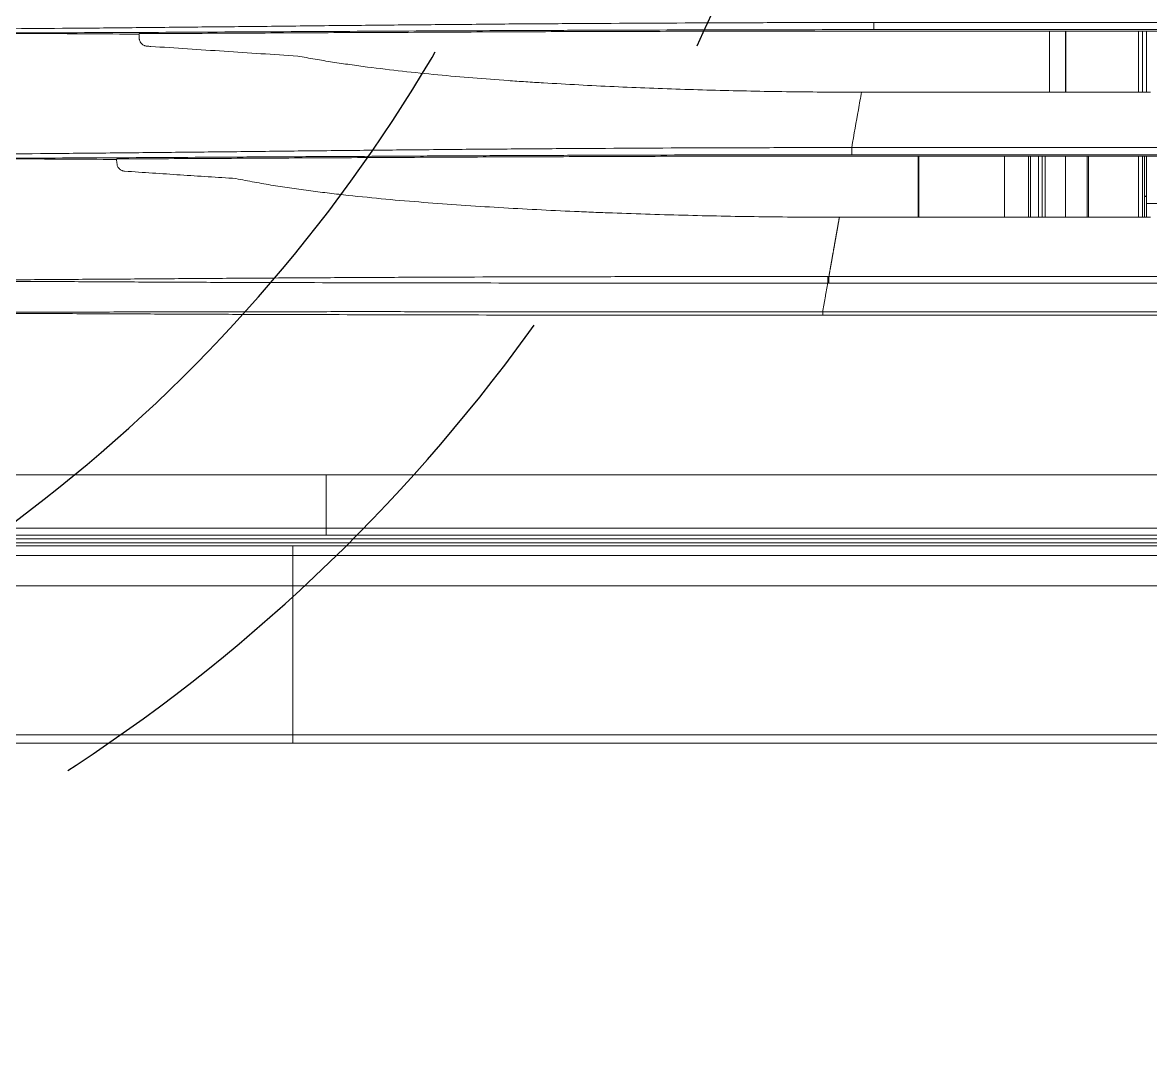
# Model space of a CAD drawing. Header units: inches. Extents: x 3778 to 56227, y -16914 to 35091.
# Drawn here: x 42098.9 to 42238.1, y -13116.6 to -12990 of the extents above; entities that cross this region are included whole.
import ezdxf

# ---------------------------------------------------------------- set-up
doc = ezdxf.new("R2010")
doc.units = ezdxf.units.IN
doc.header["$LTSCALE"] = 100
doc.header["$MEASUREMENT"] = 0
doc.linetypes.add('DH-HID2', pattern=[1.2, 0.8, -0.4])
doc.layers.add('2-con', color=2, linetype='Continuous')
doc.layers.add('FU-FURM', color=251, linetype='DH-HID2')
doc.layers.add('mark-B', color=2, linetype='Continuous', lineweight=20)

# ---------------------------------------------------------------- blocks, each defined once
blk = doc.blocks.new('cjscjdeh')
at = {"layer": 'FU-FURM', "color": 8}
for centre, radius, end in [((149824.96, 67948.11), 194.25, 358.6435), ((149831.27, 67940.8), 213.6, 358.6433)]:
    blk.add_arc(centre, radius, 270.767, end, dxfattribs=at)
blk = doc.blocks.new('무풍1WAY 대형')
at = {"layer": 'mark-B'}
for p, q in [((0, -24.74), (620.28, -24.74)), ((620.26, -25.23), (0, -25.23)), ((-486.45, -52.82), (486.43, -52.82)), ((486.43, -53.25), (-486.45, -53.25)), ((-485.68, -56.78), (485.66, -56.78)), ((485.66, -57.61), (-485.68, -57.61)), ((484.37, -64.92), (445.98, -64.92)), ((446.71, -64.92), (446.71, -72.48)), ((446.95, -72.48), (446.95, -64.92)), ((447.45, -64.92), (447.45, -72.48)), ((453.64, -64.92), (453.64, -72.48)), ((453.8, -64.92), (453.8, -72.48)), ((456.47, -72.48), (456.47, -64.92)), ((458.98, -64.92), (458.98, -72.48)), ((459.35, -72.48), (459.35, -64.92)), ((459.8, -72.48), (459.8, -64.92)), ((460.8, -72.48), (460.8, -64.92)), ((461.03, -72.48), (461.03, -64.92)), ((464.01, -64.92), (464.01, -72.48)), ((474.55, -64.92), (474.55, -72.48)), ((474.64, -64.92), (474.64, -72.48)), ((446.48, -66.61), (444.53, -66.61)), ((446.48, -72.48), (446.48, -66.61)), ((446.48, -67.49), (446.71, -67.49)), ((446.48, -67.54), (446.71, -67.54)), ((-482.87, -72.64), (482.85, -72.64)), ((482.85, -73.52), (-482.87, -73.52)), ((483.03, -72.48), (298.98, -72.48)), ((481.64, -80.36), (445.98, -80.36)), ((446.48, -87.91), (446.48, -80.36)), ((446.95, -87.91), (446.95, -80.36)), ((447.45, -80.36), (447.45, -87.91)), ((456.43, -80.36), (456.43, -87.92)), ((456.46, -87.91), (456.46, -80.36)), ((458.45, -80.36), (458.45, -87.92)), ((-480.14, -88.08), (480.12, -88.08)), ((480.12, -88.96), (-480.14, -88.96)), ((480.3, -87.91), (298.98, -87.91))]:
    blk.add_line(p, q, dxfattribs=at)
for points, knots in [([(0, 0), (45.98, 0), (91.97, 0), (183.94, 0), (321.89, 0), (459.85, 0), (551.82, 0)], [0, 0, 0, 0, 0.25, 0.25, 0.5, 1, 1, 1, 1]), ([(0, -0.02), (45.98, -0.02), (91.97, -0.02), (183.94, -0.02), (229.92, -0.02), (321.89, -0.02), (367.88, -0.02), (459.85, -0.02), (505.83, -0.02), (551.82, -0.02)], [0, 0, 0, 0, 0.25, 0.25, 0.5, 0.5, 0.75, 0.75, 1, 1, 1, 1]), ([(551.82, -1.05), (505.83, -1.05), (459.85, -1.04), (367.88, -1.04), (321.89, -1.04), (229.92, -1.04), (183.94, -1.04), (91.97, -1.04), (45.98, -1.05), (0, -1.05)], [0, 0, 0, 0, 0.25, 0.25, 0.5, 0.5, 0.75, 0.75, 1, 1, 1, 1]), ([(551.82, -0.02), (551.82, -0.02), (551.82, -0.05), (551.82, -0.14), (551.82, -0.21), (551.82, -0.39), (551.82, -0.5), (551.82, -0.75), (551.82, -0.89), (551.82, -1.05)], [0, 0, 0, 0, 0.25, 0.25, 0.5, 0.5, 0.75, 0.75, 1, 1, 1, 1]), ([(551.82, -0.02), (565.66, -0.02), (579.5, -0.02), (600.26, -0.02), (610.64, -0.02), (621.02, -0.02), (626.21, -0.02), (627.94, -0.02), (631.4, -0.02), (633.13, -0.02), (634.86, -0.02)], [0, 0, 0, 0, 0.5, 0.5, 0.75, 0.875, 0.875, 0.9375, 0.9375, 1, 1, 1, 1]), ([(634.86, -1.06), (633.13, -1.06), (631.4, -1.06), (627.94, -1.06), (626.21, -1.06), (621.02, -1.05), (610.64, -1.05), (600.26, -1.05), (579.5, -1.05), (565.66, -1.05), (551.82, -1.05)], [0, 0, 0, 0, 0.0625, 0.0625, 0.125, 0.125, 0.25, 0.5, 0.5, 1, 1, 1, 1]), ([(551.82, -19.43), (551.82, -19.37), (551.82, -19.25), (551.82, -19.06), (551.82, -18.88), (551.82, -18.69), (551.82, -18.51), (551.82, -18.32), (551.82, -18.13), (551.82, -17.94), (551.82, -17.75), (551.82, -17.56), (551.82, -17.37), (551.82, -17.17), (551.82, -16.98), (551.82, -16.78), (551.82, -16.58), (551.82, -16.38), (551.82, -16.18), (551.82, -15.98), (551.82, -15.78), (551.82, -15.58), (551.82, -15.37), (551.82, -15.17), (551.82, -14.96), (551.82, -14.75), (551.82, -14.54), (551.82, -14.33), (551.82, -14.12), (551.82, -13.91), (551.82, -13.7), (551.82, -13.48), (551.82, -13.27), (551.82, -13.05), (551.82, -12.84), (551.82, -12.62), (551.82, -12.4), (551.82, -12.18), (551.82, -11.96), (551.82, -11.74), (551.82, -11.52), (551.82, -11.29), (551.82, -11.07), (551.82, -10.84), (551.82, -10.62), (551.82, -10.39), (551.82, -10.16), (551.82, -9.92), (551.82, -9.66), (551.82, -9.38), (551.82, -9.11), (551.82, -8.84), (551.82, -8.57), (551.82, -8.31), (551.82, -8.05), (551.82, -7.79), (551.82, -7.54), (551.82, -7.29), (551.82, -7.04), (551.82, -6.79), (551.82, -6.55), (551.82, -6.31), (551.82, -6.07), (551.82, -5.84), (551.82, -5.61), (551.82, -5.38), (551.82, -5.15), (551.82, -4.93), (551.82, -4.71), (551.82, -4.49), (551.82, -4.28), (551.82, -4.06), (551.82, -3.86), (551.82, -3.65), (551.82, -3.45), (551.82, -3.25), (551.82, -3.05), (551.82, -2.85), (551.82, -2.66), (551.82, -2.47), (551.82, -2.28), (551.82, -2.1), (551.82, -1.92), (551.82, -1.74), (551.82, -1.56), (551.82, -1.39), (551.82, -1.22), (551.82, -1.11), (551.82, -1.05)], [0, 0, 0, 0, 0.009448, 0.018959, 0.028535, 0.038174, 0.047877, 0.057643, 0.067473, 0.077367, 0.087325, 0.097346, 0.107431, 0.117579, 0.127792, 0.138067, 0.148407, 0.15881, 0.169276, 0.179806, 0.1904, 0.201057, 0.211777, 0.222561, 0.233409, 0.244319, 0.255294, 0.266331, 0.277433, 0.288597, 0.299825, 0.311116, 0.32247, 0.333888, 0.345369, 0.356912, 0.368519, 0.380189, 0.391921, 0.403717, 0.415575, 0.427496, 0.43948, 0.451527, 0.463636, 0.475808, 0.488043, 0.50034, 0.51528, 0.530094, 0.544782, 0.559343, 0.573779, 0.588089, 0.602272, 0.61633, 0.630261, 0.644067, 0.657747, 0.671301, 0.684729, 0.698031, 0.711208, 0.72426, 0.737186, 0.749986, 0.762662, 0.775211, 0.787636, 0.799935, 0.81211, 0.824159, 0.836084, 0.847884, 0.859559, 0.871109, 0.882535, 0.893835, 0.905012, 0.916064, 0.926991, 0.937794, 0.948472, 0.959026, 0.969456, 0.979762, 0.989943, 1, 1, 1, 1]), ([(551.82, -19.43), (528.82, -19.43), (505.83, -19.43), (459.85, -19.43), (436.86, -19.43), (367.88, -19.43), (321.89, -19.43), (183.94, -19.43), (91.97, -19.43), (0, -19.43)], [0, 0, 0, 0, 0.125, 0.125, 0.25, 0.25, 0.5, 0.5, 1, 1, 1, 1]), ([(0, -23.18), (91.97, -23.18), (183.94, -23.18), (321.89, -23.18), (367.88, -23.18), (436.86, -23.18), (459.85, -23.18), (505.83, -23.18), (528.82, -23.18), (551.82, -23.18)], [0, 0, 0, 0, 0.5, 0.5, 0.75, 0.75, 0.875, 0.875, 1, 1, 1, 1]), ([(551.82, -23.18), (551.82, -23.25), (551.82, -23.32), (551.82, -23.47), (551.82, -23.54), (551.82, -23.68), (551.82, -23.75), (551.82, -23.88), (551.82, -23.94), (551.82, -24.05), (551.82, -24.11), (551.82, -24.2), (551.82, -24.24), (551.82, -24.3), (551.82, -24.33), (551.82, -24.36), (551.82, -24.37), (551.82, -24.38)], [0, 0, 0, 0, 0.125, 0.125, 0.25, 0.25, 0.375, 0.375, 0.5, 0.5, 0.625, 0.625, 0.75, 0.75, 0.875, 0.875, 1, 1, 1, 1]), ([(551.82, -24.38), (528.82, -24.38), (505.83, -24.38), (459.85, -24.38), (436.86, -24.38), (367.88, -24.38), (321.89, -24.38), (183.94, -24.38), (91.97, -24.38), (0, -24.38)], [0, 0, 0, 0, 0.125, 0.125, 0.25, 0.25, 0.5, 0.5, 1, 1, 1, 1]), ([(547.71, -25.68), (547.71, -25.67), (547.71, -25.67), (547.71, -25.69), (547.71, -25.7), (547.71, -25.73), (547.71, -25.75), (547.71, -25.81), (547.71, -25.85), (547.71, -25.93), (547.71, -25.97), (547.71, -26.06), (547.71, -26.12), (547.71, -26.23), (547.71, -26.29), (547.71, -26.41), (547.71, -26.47), (547.71, -26.53)], [0, 0, 0, 0, 0.125, 0.125, 0.25, 0.25, 0.375, 0.375, 0.5, 0.5, 0.625, 0.625, 0.75, 0.75, 0.875, 0.875, 1, 1, 1, 1]), ([(547.71, -25.68), (553.44, -25.68), (559.17, -25.68), (570.64, -25.68), (576.37, -25.68), (587.84, -25.68), (593.57, -25.68), (600.74, -25.68), (602.17, -25.68), (605.04, -25.68), (606.47, -25.68), (608.62, -25.68), (609.34, -25.68), (610.77, -25.68), (611.49, -25.68), (612.92, -25.68), (613.64, -25.68), (614.72, -25.68), (615.07, -25.68), (615.61, -25.68), (615.79, -25.68), (616.15, -25.68), (616.33, -25.68), (616.51, -25.68)], [0, 0, 0, 0, 0.25, 0.25, 0.5, 0.5, 0.75, 0.75, 0.8125, 0.8125, 0.875, 0.875, 0.90625, 0.90625, 0.9375, 0.9375, 0.96875, 0.96875, 0.984375, 0.984375, 0.992187, 0.992187, 1, 1, 1, 1]), ([(547.71, -26.53), (502.06, -26.53), (456.42, -26.53), (365.14, -26.53), (319.49, -26.53), (228.21, -26.53), (182.56, -26.53), (91.28, -26.53), (45.63, -26.53), (-45.65, -26.53), (-91.3, -26.53), (-182.58, -26.53), (-273.87, -26.53), (-410.8, -26.53), (-502.08, -26.53), (-547.73, -26.53)], [0, 0, 0, 0, 0.125, 0.125, 0.25, 0.25, 0.375, 0.375, 0.5, 0.5, 0.625, 0.625, 0.75, 0.875, 1, 1, 1, 1]), ([(616.51, -26.53), (616.33, -26.53), (616.15, -26.53), (615.79, -26.53), (615.61, -26.53), (615.07, -26.53), (614.72, -26.53), (613.64, -26.53), (612.92, -26.53), (611.49, -26.53), (610.77, -26.53), (609.34, -26.53), (608.62, -26.53), (606.47, -26.53), (605.04, -26.53), (602.17, -26.53), (595.01, -26.53), (587.84, -26.53), (576.37, -26.53), (570.64, -26.53), (559.17, -26.53), (553.44, -26.53), (547.71, -26.53)], [0, 0, 0, 0, 0.007812, 0.007812, 0.015625, 0.015625, 0.03125, 0.03125, 0.0625, 0.0625, 0.09375, 0.09375, 0.125, 0.125, 0.1875, 0.1875, 0.25, 0.5, 0.5, 0.75, 0.75, 1, 1, 1, 1]), ([(547.71, -33.13), (547.71, -31.86), (547.71, -29.66), (547.71, -27.47), (547.71, -26.53)], [0, 0, 0, 0, 0.572435, 1, 1, 1, 1]), ([(351.53, -33.13), (371.28, -33.13), (436.67, -33.13), (502.06, -33.13), (547.71, -33.13)], [0, 0, 0, 0, 0.30203, 1, 1, 1, 1]), ([(547.71, -33.13), (548.77, -33.13), (570.85, -33.13), (592.93, -33.13), (613.94, -33.13)], [0, 0, 0, 0, 0.04809, 1, 1, 1, 1]), ([(486.43, -53.25), (486.43, -53.23), (486.43, -53.21), (486.43, -53.15), (486.43, -53.11), (486.43, -53.04), (486.43, -53), (486.43, -52.91), (486.43, -52.86), (486.43, -52.82)], [0, 0, 0, 0, 0.25, 0.25, 0.5, 0.5, 0.75, 0.75, 1, 1, 1, 1]), ([(486.43, -52.82), (491.83, -52.82), (497.22, -52.82), (508.01, -52.83), (513.4, -52.83), (524.19, -52.85), (529.59, -52.86), (540.38, -52.88), (545.77, -52.9), (553.86, -52.92), (556.56, -52.93), (561.96, -52.95), (567.35, -52.97), (572.74, -53), (578.14, -53.02), (580.84, -53.03), (588.93, -53.07), (594.32, -53.09), (602.41, -53.11), (605.11, -53.11), (610.51, -53.12), (613.2, -53.12), (615.9, -53.12)], [0, 0, 0, 0, 0.125, 0.125, 0.25, 0.25, 0.375, 0.375, 0.5, 0.5, 0.5625, 0.5625, 0.625, 0.6875, 0.6875, 0.75, 0.75, 0.875, 0.875, 0.9375, 0.9375, 1, 1, 1, 1]), ([(615.9, -53.12), (613.2, -53.12), (610.51, -53.13), (605.11, -53.13), (602.41, -53.14), (597.02, -53.15), (594.32, -53.16), (588.93, -53.18), (586.23, -53.19), (580.84, -53.21), (578.14, -53.22), (572.74, -53.23), (570.05, -53.24), (564.65, -53.25), (561.96, -53.25), (556.56, -53.26), (553.86, -53.26), (548.47, -53.27), (545.77, -53.27), (540.38, -53.27), (537.68, -53.27), (529.59, -53.26), (524.19, -53.26), (513.4, -53.26), (508.01, -53.26), (497.22, -53.25), (491.83, -53.25), (486.43, -53.25)], [0, 0, 0, 0, 0.0625, 0.0625, 0.125, 0.125, 0.1875, 0.1875, 0.25, 0.25, 0.3125, 0.3125, 0.375, 0.375, 0.4375, 0.4375, 0.5, 0.5, 0.5625, 0.5625, 0.625, 0.625, 0.75, 0.75, 0.875, 0.875, 1, 1, 1, 1]), ([(485.66, -57.61), (485.66, -57.59), (485.66, -57.56), (485.66, -57.49), (485.66, -57.45), (485.66, -57.37), (485.66, -57.33), (485.66, -57.25), (485.66, -57.21), (485.66, -57.13), (485.66, -57.09), (485.66, -57.01), (485.66, -56.97), (485.66, -56.91), (485.66, -56.88), (485.66, -56.82), (485.66, -56.8), (485.66, -56.78)], [0, 0, 0, 0, 0.125, 0.125, 0.25, 0.25, 0.375, 0.375, 0.5, 0.5, 0.625, 0.625, 0.75, 0.75, 0.875, 0.875, 1, 1, 1, 1]), ([(485.81, -56.78), (485.89, -56.78), (485.97, -56.78), (486.14, -56.78), (486.39, -56.78), (486.96, -56.78), (488.12, -56.78), (490.43, -56.78), (492.42, -56.78), (496.38, -56.79), (499.02, -56.79), (502.99, -56.79), (504.31, -56.79), (506.95, -56.79), (508.27, -56.79), (512.23, -56.79), (514.87, -56.8), (522.78, -56.8), (528.05, -56.81), (538.59, -56.82), (543.86, -56.83), (551.76, -56.86), (554.39, -56.86), (559.65, -56.88), (562.29, -56.89), (567.56, -56.91), (570.19, -56.93), (575.46, -56.95), (578.1, -56.97), (583.37, -57), (586.01, -57.01), (589.96, -57.03), (591.28, -57.04), (593.92, -57.05), (595.24, -57.06), (597.89, -57.07), (599.21, -57.08), (601.85, -57.08), (603.17, -57.09), (605.81, -57.1), (607.13, -57.1), (609.78, -57.1), (611.1, -57.11), (612.42, -57.11)], [0, 0, 0, 0, 0.001953, 0.001953, 0.003906, 0.007813, 0.015625, 0.03125, 0.0625, 0.0625, 0.125, 0.125, 0.15625, 0.15625, 0.1875, 0.1875, 0.25, 0.25, 0.375, 0.375, 0.5, 0.5, 0.5625, 0.5625, 0.625, 0.625, 0.6875, 0.6875, 0.75, 0.75, 0.8125, 0.8125, 0.84375, 0.84375, 0.875, 0.875, 0.90625, 0.90625, 0.9375, 0.9375, 0.96875, 0.96875, 1, 1, 1, 1]), ([(485.81, -57.61), (485.81, -57.59), (485.81, -57.56), (485.81, -57.49), (485.81, -57.45), (485.81, -57.37), (485.81, -57.33), (485.81, -57.25), (485.81, -57.21), (485.81, -57.13), (485.81, -57.09), (485.81, -57.01), (485.81, -56.97), (485.81, -56.91), (485.81, -56.88), (485.81, -56.82), (485.81, -56.8), (485.81, -56.78)], [0, 0, 0, 0, 0.125, 0.125, 0.25, 0.25, 0.375, 0.375, 0.5, 0.5, 0.625, 0.625, 0.75, 0.75, 0.875, 0.875, 1, 1, 1, 1]), ([(484.37, -64.92), (484.37, -64.9), (484.38, -64.84), (484.39, -64.77), (484.41, -64.69), (484.42, -64.61), (484.44, -64.53), (484.45, -64.45), (484.46, -64.38), (484.48, -64.3), (484.49, -64.22), (484.51, -64.14), (484.52, -64.06), (484.53, -63.98), (484.55, -63.9), (484.56, -63.82), (484.58, -63.74), (484.59, -63.66), (484.61, -63.58), (484.62, -63.5), (484.63, -63.42), (484.65, -63.34), (484.66, -63.25), (484.68, -63.17), (484.69, -63.09), (484.71, -63.01), (484.72, -62.93), (484.74, -62.84), (484.75, -62.76), (484.76, -62.68), (484.78, -62.6), (484.79, -62.51), (484.81, -62.43), (484.82, -62.34), (484.84, -62.26), (484.85, -62.18), (484.87, -62.09), (484.88, -62.01), (484.9, -61.92), (484.91, -61.84), (484.93, -61.75), (484.94, -61.67), (484.96, -61.58), (484.97, -61.5), (484.99, -61.41), (485, -61.32), (485.02, -61.24), (485.03, -61.15), (485.05, -61.06), (485.07, -60.98), (485.08, -60.89), (485.1, -60.8), (485.11, -60.72), (485.13, -60.63), (485.14, -60.54), (485.16, -60.45), (485.17, -60.36), (485.19, -60.27), (485.21, -60.19), (485.22, -60.1), (485.24, -60.01), (485.25, -59.92), (485.27, -59.83), (485.28, -59.74), (485.3, -59.65), (485.32, -59.56), (485.33, -59.47), (485.35, -59.38), (485.36, -59.29), (485.38, -59.19), (485.4, -59.1), (485.41, -59.01), (485.43, -58.92), (485.45, -58.83), (485.46, -58.74), (485.48, -58.64), (485.49, -58.55), (485.51, -58.46), (485.53, -58.37), (485.54, -58.27), (485.56, -58.18), (485.58, -58.09), (485.59, -57.99), (485.61, -57.9), (485.63, -57.8), (485.64, -57.71), (485.65, -57.65), (485.66, -57.61)], [0, 0, 0, 0, 0.011748, 0.023496, 0.035244, 0.04699, 0.058737, 0.070482, 0.082228, 0.093973, 0.105718, 0.117462, 0.129206, 0.14095, 0.152694, 0.164437, 0.17618, 0.187924, 0.199667, 0.21141, 0.223153, 0.234896, 0.24664, 0.258383, 0.270127, 0.28187, 0.293614, 0.305359, 0.317103, 0.328848, 0.340593, 0.352339, 0.364085, 0.375831, 0.387578, 0.399326, 0.411074, 0.422823, 0.434572, 0.446322, 0.458073, 0.469825, 0.481577, 0.49333, 0.505084, 0.516839, 0.528595, 0.540352, 0.55211, 0.563869, 0.575629, 0.58739, 0.599152, 0.610915, 0.62268, 0.634446, 0.646213, 0.657981, 0.669751, 0.681522, 0.693295, 0.705069, 0.716845, 0.728622, 0.740401, 0.752181, 0.763963, 0.775746, 0.787532, 0.799319, 0.811108, 0.822898, 0.834691, 0.846485, 0.858282, 0.87008, 0.88188, 0.893682, 0.905487, 0.917293, 0.929102, 0.940913, 0.952725, 0.964541, 0.976358, 0.988178, 1, 1, 1, 1]), ([(485.81, -57.61), (485.76, -57.61), (485.71, -57.61), (485.66, -57.61), (485.66, -57.61), (485.66, -57.61)], [0, 0, 0, 0, 0.999719, 0.999719, 1, 1, 1, 1]), ([(612.42, -57.11), (611.1, -57.11), (609.78, -57.11), (607.13, -57.12), (605.81, -57.12), (601.85, -57.13), (599.2, -57.14), (595.24, -57.16), (593.92, -57.16), (591.28, -57.18), (589.96, -57.18), (586, -57.21), (583.37, -57.22), (578.09, -57.26), (575.46, -57.28), (570.19, -57.31), (567.56, -57.33), (562.29, -57.37), (559.66, -57.39), (554.39, -57.42), (551.76, -57.44), (546.49, -57.47), (543.86, -57.48), (538.59, -57.51), (535.96, -57.52), (528.06, -57.55), (522.78, -57.57), (514.87, -57.58), (512.23, -57.59), (508.27, -57.6), (506.95, -57.6), (504.31, -57.6), (502.99, -57.6), (499.02, -57.61), (496.38, -57.61), (491.1, -57.61), (488.45, -57.61), (485.81, -57.61)], [0, 0, 0, 0, 0.03125, 0.03125, 0.0625, 0.0625, 0.125, 0.125, 0.15625, 0.15625, 0.1875, 0.1875, 0.25, 0.25, 0.3125, 0.3125, 0.375, 0.375, 0.4375, 0.4375, 0.5, 0.5, 0.5625, 0.5625, 0.625, 0.625, 0.75, 0.75, 0.8125, 0.8125, 0.84375, 0.84375, 0.875, 0.875, 0.9375, 0.9375, 1, 1, 1, 1]), ([(558.84, -69.7), (558.46, -69.62), (558.08, -69.54), (557.31, -69.4), (556.93, -69.32), (555.77, -69.12), (555.01, -68.98), (553.47, -68.73), (552.7, -68.62), (551.15, -68.39), (550.38, -68.28), (548.84, -68.08), (548.07, -67.98), (546.52, -67.8), (545.75, -67.71), (543.43, -67.46), (541.88, -67.3), (538.79, -67.01), (537.24, -66.88), (534.14, -66.64), (532.58, -66.52), (529.48, -66.31), (527.93, -66.21), (524.82, -66.03), (523.27, -65.94), (520.16, -65.78), (518.6, -65.71), (516.27, -65.61), (515.49, -65.57), (513.94, -65.51), (513.16, -65.48), (510.82, -65.39), (509.27, -65.34), (506.16, -65.24), (504.6, -65.2), (499.93, -65.08), (496.82, -65.02), (492.15, -64.96), (490.59, -64.95), (487.48, -64.93), (485.92, -64.92), (484.37, -64.92)], [0, 0, 0, 0, 0.015625, 0.015625, 0.03125, 0.03125, 0.0625, 0.0625, 0.09375, 0.09375, 0.125, 0.125, 0.15625, 0.15625, 0.1875, 0.1875, 0.25, 0.25, 0.3125, 0.3125, 0.375, 0.375, 0.4375, 0.4375, 0.5, 0.5, 0.5625, 0.5625, 0.59375, 0.59375, 0.625, 0.625, 0.6875, 0.6875, 0.75, 0.75, 0.875, 0.875, 0.9375, 0.9375, 1, 1, 1, 1]), ([(572.57, -70.61), (570.28, -70.46), (567.99, -70.3), (563.42, -70), (561.13, -69.85), (558.84, -69.7)], [0, 0, 0, 0, 0.5, 0.5, 1, 1, 1, 1]), ([(572.57, -70.61), (572.63, -70.61), (572.69, -70.62), (572.77, -70.64), (572.8, -70.65), (572.84, -70.66), (572.85, -70.67), (572.88, -70.68), (572.89, -70.68), (572.96, -70.71), (573.01, -70.74), (573.09, -70.79), (573.11, -70.8), (573.14, -70.83), (573.16, -70.84), (573.18, -70.86), (573.19, -70.87), (573.24, -70.92), (573.28, -70.96), (573.33, -71.03), (573.35, -71.05), (573.37, -71.09), (573.38, -71.1), (573.4, -71.13), (573.4, -71.14), (573.44, -71.2), (573.46, -71.26), (573.48, -71.34), (573.49, -71.36), (573.5, -71.42), (573.51, -71.45), (573.51, -71.48)], [0, 0, 0, 0, 0.125, 0.125, 0.1875, 0.1875, 0.21875, 0.21875, 0.25, 0.25, 0.375, 0.375, 0.4375, 0.4375, 0.46875, 0.46875, 0.5, 0.5, 0.625, 0.625, 0.6875, 0.6875, 0.71875, 0.71875, 0.75, 0.75, 0.875, 0.875, 0.9375, 0.9375, 1, 1, 1, 1]), ([(482.85, -72.64), (485.28, -72.64), (487.71, -72.64), (492.58, -72.64), (495.01, -72.63), (502.3, -72.62), (507.16, -72.6), (514.44, -72.58), (516.87, -72.57), (521.73, -72.55), (524.15, -72.54), (529.01, -72.52), (531.43, -72.5), (536.29, -72.48), (541.14, -72.45), (545.98, -72.42), (550.83, -72.4), (553.26, -72.38), (558.11, -72.36), (560.53, -72.34), (565.38, -72.31), (567.8, -72.3), (575.08, -72.26), (579.93, -72.24), (589.64, -72.2), (594.5, -72.18), (599.36, -72.17)], [0, 0, 0, 0, 0.0625, 0.0625, 0.125, 0.125, 0.25, 0.25, 0.3125, 0.3125, 0.375, 0.375, 0.4375, 0.4375, 0.5, 0.5625, 0.5625, 0.625, 0.625, 0.6875, 0.6875, 0.75, 0.75, 0.875, 0.875, 1, 1, 1, 1]), ([(573.51, -72.12), (569.74, -72.14), (565.97, -72.16), (558.44, -72.2), (554.68, -72.22), (547.14, -72.26), (543.38, -72.28), (537.73, -72.31), (535.84, -72.32), (532.08, -72.34), (530.19, -72.35), (524.54, -72.38), (520.77, -72.39), (513.23, -72.42), (509.46, -72.43), (501.91, -72.46), (498.14, -72.46), (492.48, -72.47), (490.59, -72.47), (486.81, -72.48), (484.92, -72.48), (483.03, -72.48)], [0, 0, 0, 0, 0.125, 0.125, 0.25, 0.25, 0.375, 0.375, 0.4375, 0.4375, 0.5, 0.5, 0.625, 0.625, 0.75, 0.75, 0.875, 0.875, 0.9375, 0.9375, 1, 1, 1, 1]), ([(599.36, -72.17), (597.21, -72.17), (595.06, -72.16), (590.76, -72.14), (588.62, -72.14), (582.17, -72.11), (577.88, -72.08), (573.59, -72.06)], [0, 0, 0, 0, 0.25, 0.25, 0.5, 0.5, 1, 1, 1, 1]), ([(482.85, -73.52), (482.56, -75.16), (482.14, -77.52), (481.76, -79.66), (481.64, -80.36)], [0, 0, 0, 0, 0.659736, 1, 1, 1, 1]), ([(612.33, -72.63), (609.62, -72.63), (606.92, -72.64), (601.52, -72.66), (598.82, -72.67), (590.72, -72.71), (585.32, -72.75), (577.24, -72.83), (574.54, -72.85), (569.15, -72.91), (566.46, -72.94), (561.07, -72.99), (558.38, -73.02), (552.99, -73.08), (550.3, -73.11), (544.91, -73.17), (542.21, -73.19), (536.82, -73.25), (534.13, -73.27), (530.09, -73.31), (528.74, -73.32), (526.04, -73.34), (524.69, -73.35), (520.65, -73.38), (517.95, -73.4), (509.86, -73.45), (504.46, -73.48), (496.36, -73.5), (493.66, -73.51), (489.6, -73.52), (488.25, -73.52), (486.23, -73.52), (485.21, -73.52), (484.03, -73.52), (483.44, -73.52), (483.14, -73.52), (483.02, -73.52), (482.93, -73.52), (482.89, -73.52), (482.85, -73.52)], [0, 0, 0, 0, 0.0625, 0.0625, 0.125, 0.125, 0.25, 0.25, 0.3125, 0.3125, 0.375, 0.375, 0.4375, 0.4375, 0.5, 0.5, 0.5625, 0.5625, 0.625, 0.625, 0.65625, 0.65625, 0.6875, 0.6875, 0.75, 0.75, 0.875, 0.875, 0.9375, 0.9375, 0.96875, 0.96875, 0.984375, 0.992187, 0.996094, 0.998047, 0.999023, 0.999023, 1, 1, 1, 1]), ([(482.85, -73.52), (482.85, -73.49), (482.85, -73.45), (482.85, -73.37), (482.85, -73.32), (482.85, -73.23), (482.85, -73.18), (482.85, -73.08), (482.85, -73.03), (482.85, -72.94), (482.85, -72.89), (482.85, -72.81), (482.85, -72.78), (482.85, -72.72), (482.85, -72.69), (482.85, -72.66), (482.85, -72.65), (482.85, -72.64)], [0, 0, 0, 0, 0.125, 0.125, 0.25, 0.25, 0.375, 0.375, 0.5, 0.5, 0.625, 0.625, 0.75, 0.75, 0.875, 0.875, 1, 1, 1, 1]), ([(481.64, -80.36), (483.09, -80.36), (484.55, -80.36), (487.46, -80.38), (488.91, -80.4), (493.28, -80.45), (496.18, -80.51), (500.55, -80.62), (502, -80.66), (504.91, -80.76), (506.36, -80.81), (509.27, -80.92), (510.72, -80.98), (513.62, -81.11), (515.08, -81.18), (517.98, -81.34), (519.44, -81.42), (521.61, -81.55), (522.34, -81.6), (523.79, -81.69), (524.52, -81.74), (526.7, -81.9), (528.15, -82.01), (531.04, -82.24), (532.49, -82.37), (535.39, -82.64), (536.83, -82.79), (539.72, -83.11), (541.16, -83.28), (543.32, -83.56), (544.04, -83.66), (545.48, -83.86), (546.2, -83.97), (547.63, -84.19), (548.35, -84.31), (549.78, -84.56), (550.5, -84.69), (551.21, -84.82)], [0, 0, 0, 0, 0.0625, 0.0625, 0.125, 0.125, 0.25, 0.25, 0.3125, 0.3125, 0.375, 0.375, 0.4375, 0.4375, 0.5, 0.5, 0.5625, 0.5625, 0.59375, 0.59375, 0.625, 0.625, 0.6875, 0.6875, 0.75, 0.75, 0.8125, 0.8125, 0.875, 0.875, 0.90625, 0.90625, 0.9375, 0.9375, 0.96875, 0.96875, 1, 1, 1, 1]), ([(569.34, -86.01), (567.83, -85.91), (566.32, -85.81), (563.3, -85.61), (561.79, -85.51), (558.77, -85.31), (557.26, -85.21), (554.23, -85.01), (552.72, -84.92), (551.21, -84.82)], [0, 0, 0, 0, 0.25, 0.25, 0.5, 0.5, 0.75, 0.75, 1, 1, 1, 1]), ([(569.82, -86.04), (569.88, -86.05), (569.94, -86.06), (570.02, -86.08), (570.05, -86.09), (570.1, -86.1), (570.11, -86.11), (570.14, -86.12), (570.15, -86.12), (570.22, -86.15), (570.27, -86.18), (570.35, -86.23), (570.37, -86.25), (570.42, -86.29), (570.44, -86.31), (570.51, -86.37), (570.55, -86.41), (570.6, -86.49), (570.61, -86.51), (570.64, -86.55), (570.64, -86.56), (570.66, -86.59), (570.66, -86.6), (570.7, -86.67), (570.72, -86.73), (570.74, -86.81), (570.75, -86.84), (570.76, -86.9), (570.76, -86.93), (570.76, -86.96)], [0, 0, 0, 0, 0.125, 0.125, 0.1875, 0.1875, 0.21875, 0.21875, 0.25, 0.25, 0.375, 0.375, 0.4375, 0.4375, 0.5, 0.5, 0.625, 0.625, 0.6875, 0.6875, 0.71875, 0.71875, 0.75, 0.75, 0.875, 0.875, 0.9375, 0.9375, 1, 1, 1, 1]), ([(480.12, -88.08), (482.55, -88.08), (484.98, -88.08), (489.84, -88.07), (492.27, -88.07), (499.56, -88.06), (504.42, -88.04), (511.71, -88.02), (514.13, -88.01), (518.99, -87.99), (521.42, -87.98), (526.27, -87.96), (528.7, -87.95), (533.55, -87.93), (538.4, -87.9), (543.25, -87.88), (548.1, -87.85), (550.52, -87.84), (555.37, -87.81), (557.8, -87.8), (562.65, -87.78), (565.07, -87.76), (572.35, -87.73), (577.2, -87.71), (586.91, -87.67), (591.77, -87.65), (596.63, -87.64)], [0, 0, 0, 0, 0.0625, 0.0625, 0.125, 0.125, 0.25, 0.25, 0.3125, 0.3125, 0.375, 0.375, 0.4375, 0.4375, 0.5, 0.5625, 0.5625, 0.625, 0.625, 0.6875, 0.6875, 0.75, 0.75, 0.875, 0.875, 1, 1, 1, 1]), ([(480.3, -87.91), (482.19, -87.91), (484.08, -87.91), (487.85, -87.91), (493.52, -87.9), (499.18, -87.89), (506.72, -87.87), (510.5, -87.86), (516.15, -87.84), (518.04, -87.84), (521.81, -87.82), (523.69, -87.81), (529.35, -87.79), (533.11, -87.77), (540.65, -87.73), (544.41, -87.72), (551.95, -87.68), (555.71, -87.66), (563.25, -87.62), (567.01, -87.6), (570.78, -87.59)], [0, 0, 0, 0, 0.0625, 0.0625, 0.125, 0.25, 0.25, 0.375, 0.375, 0.4375, 0.4375, 0.5, 0.5, 0.625, 0.625, 0.75, 0.75, 0.875, 0.875, 1, 1, 1, 1]), ([(596.63, -87.64), (594.47, -87.64), (592.32, -87.63), (588.01, -87.62), (585.86, -87.61), (579.4, -87.58), (575.1, -87.55), (570.8, -87.52)], [0, 0, 0, 0, 0.25, 0.25, 0.5, 0.5, 1, 1, 1, 1]), ([(480.12, -88.08), (480.12, -88.08), (480.12, -88.09), (480.12, -88.13), (480.12, -88.15), (480.12, -88.21), (480.12, -88.25), (480.12, -88.33), (480.12, -88.37), (480.12, -88.47), (480.12, -88.52), (480.12, -88.61), (480.12, -88.66), (480.12, -88.76), (480.12, -88.8), (480.12, -88.89), (480.12, -88.92), (480.12, -88.96)], [0, 0, 0, 0, 0.125, 0.125, 0.25, 0.25, 0.375, 0.375, 0.5, 0.5, 0.625, 0.625, 0.75, 0.75, 0.875, 0.875, 1, 1, 1, 1]), ([(609.58, -88.11), (606.88, -88.11), (604.18, -88.11), (598.78, -88.13), (596.08, -88.14), (587.98, -88.18), (582.59, -88.22), (574.5, -88.29), (571.81, -88.32), (566.42, -88.37), (563.72, -88.4), (558.33, -88.45), (555.64, -88.48), (550.25, -88.54), (547.56, -88.57), (542.17, -88.62), (539.48, -88.65), (534.09, -88.7), (531.39, -88.72), (527.35, -88.75), (526, -88.77), (523.3, -88.79), (521.95, -88.8), (517.91, -88.82), (515.21, -88.84), (507.12, -88.89), (501.72, -88.91), (493.62, -88.94), (490.92, -88.95), (486.87, -88.95), (485.52, -88.95), (483.49, -88.95), (482.48, -88.96), (481.3, -88.96), (480.71, -88.96), (480.45, -88.96), (480.29, -88.96), (480.2, -88.96), (480.12, -88.96)], [0, 0, 0, 0, 0.0625, 0.0625, 0.125, 0.125, 0.25, 0.25, 0.3125, 0.3125, 0.375, 0.375, 0.4375, 0.4375, 0.5, 0.5, 0.5625, 0.5625, 0.625, 0.625, 0.65625, 0.65625, 0.6875, 0.6875, 0.75, 0.75, 0.875, 0.875, 0.9375, 0.9375, 0.96875, 0.96875, 0.984375, 0.992188, 0.996094, 0.998047, 0.998047, 1, 1, 1, 1])]:
    blk.add_open_spline(points, degree=3, knots=knots, dxfattribs=at)
for points, degree in [([(551.82, 0), (579.54, 0), (607.26, 0), (634.98, -0.01)], 3), ([(551.82, 0), (551.82, -0.02)], 1), ([(619.32, -19.43), (596.82, -19.43), (574.32, -19.43), (551.82, -19.43)], 3), ([(551.82, -23.18), (551.82, -21.92), (551.82, -20.66), (551.82, -19.43)], 3), ([(551.82, -23.18), (573.79, -23.18), (595.77, -23.18), (617.74, -23.18)], 3), ([(617.74, -24.38), (595.77, -24.38), (573.79, -24.38), (551.82, -24.38)], 3), ([(547.71, -25.68), (-0.01, -25.67), (-547.73, -25.68)], 2), ([(485.81, -56.78), (486.43, -53.25)], 1), ([(485.66, -56.78), (485.71, -56.78), (485.76, -56.78), (485.81, -56.78)], 3), ([(446.48, -64.89), (446.48, -65.74), (446.48, -66.61)], 2), ([(573.51, -71.48), (573.53, -71.67), (573.56, -71.86), (573.59, -72.06)], 3), ([(573.52, -72.08), (573.52, -72.09), (573.51, -72.11), (573.51, -72.12)], 3), ([(573.59, -72.06), (573.57, -72.06), (573.54, -72.07), (573.52, -72.08), (573.52, -72.08)], 3), ([(569.82, -86.04), (569.66, -86.03), (569.5, -86.02), (569.34, -86.01)], 3), ([(570.8, -87.52), (570.79, -87.33), (570.78, -87.15), (570.76, -86.96)], 3), ([(570.8, -87.52), (570.8, -87.54), (570.79, -87.56), (570.78, -87.59)], 3)]:
    blk.add_open_spline(points, degree=degree, dxfattribs=at)
blk = doc.blocks.new('dpdjzjs')
at = {"layer": 'mark-B', "rotation": 180}
blk.add_blockref('무풍1WAY 대형', (178654.91, 88751.49), dxfattribs=at)

msp = doc.modelspace()

# ---------------------------------------------------------------- block references
msp.add_blockref('cjscjdeh', (-107842.97, -80843.84))
at = {"layer": '2-con'}
msp.add_blockref('dpdjzjs', (-135970.86, -101830.44), dxfattribs=at)

doc.saveas('drawing.dxf')
